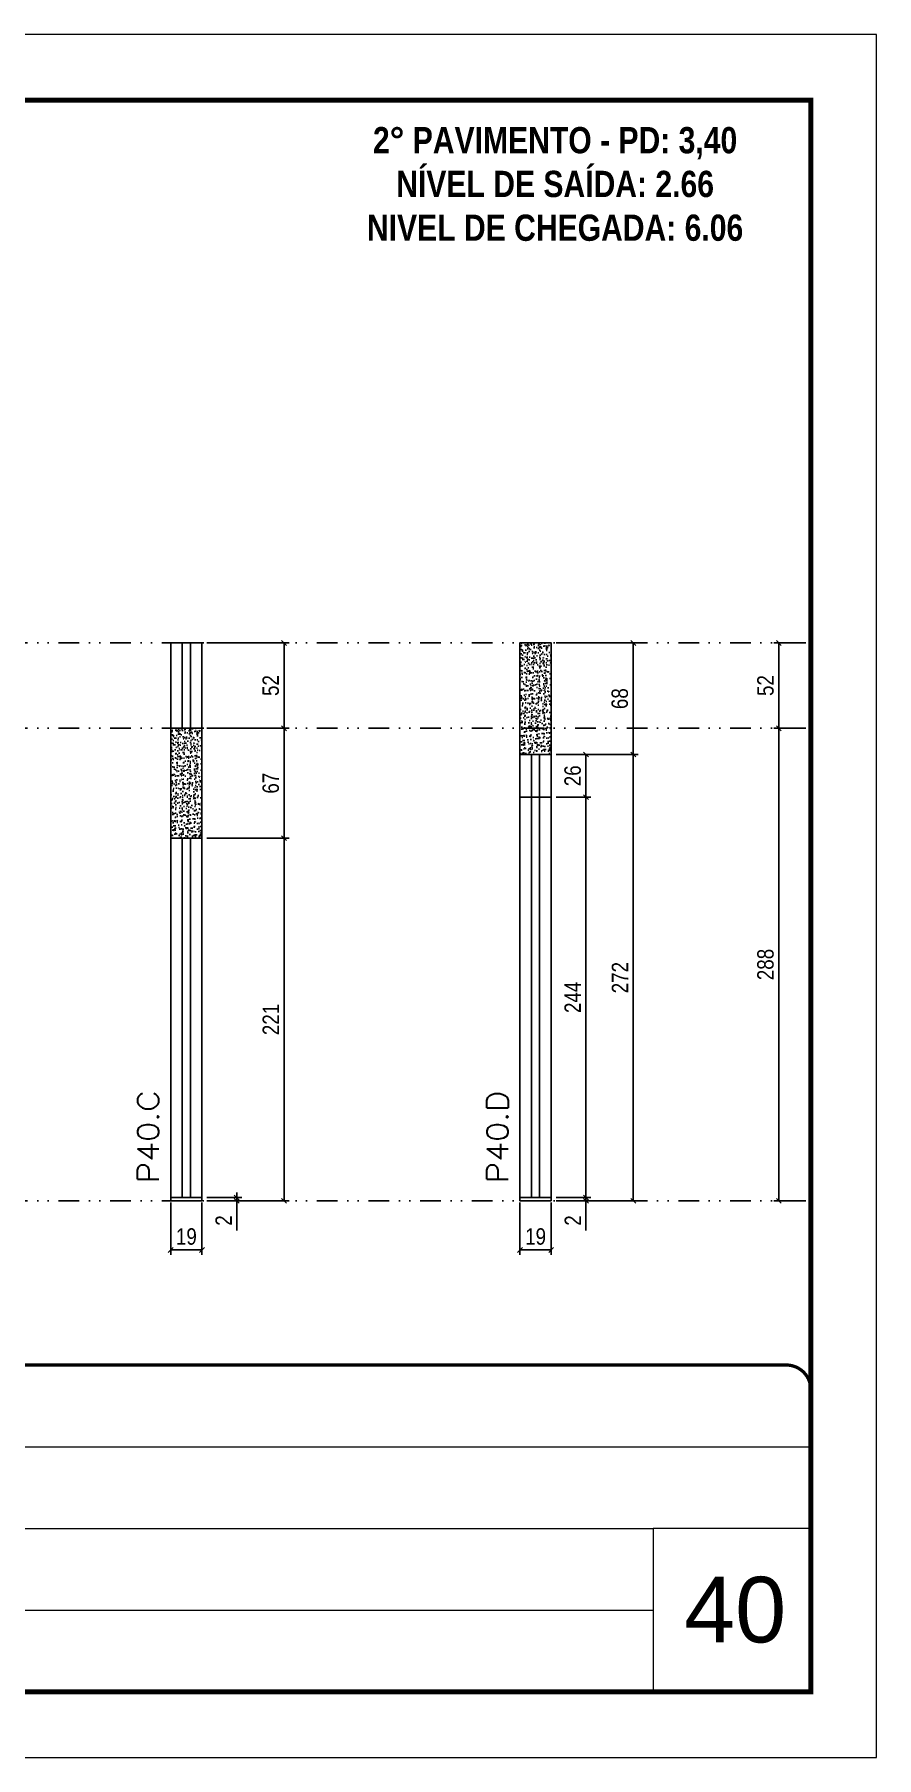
# Model space of a CAD drawing. Extents: x 14400 to 24104, y -21631 to 6985.
# Drawn here: x 20141 to 20653, y -4402 to -3352 of the extents above; entities that cross this region are included whole.
import ezdxf

# ---------------------------------------------------------------- set-up
doc = ezdxf.new("R2010")
doc.units = 0
for name, pattern in [('CONTINUO', [0]), ('DASHED', [0.75, 0.5, -0.25]), ('DIVIDE2', [0.625, 0.25, -0.125, 0, -0.125, 0, -0.125])]:
    doc.linetypes.add(name, pattern=pattern)
for name, color, linetype, lineweight in [('CARIMBO', 255, 'Continuous', 9), ('Folhas', 255, 'Continuous', 9), ('SARRAFO DE PRESSAO', 251, 'DASHED', 9), ('Texto Seção', 7, 'Continuous', 15)]:
    doc.layers.add(name, color=color, linetype=linetype, lineweight=lineweight)
for name, color, linetype in [('COTA', 241, 'Continuous'), ('NOMENCLATURA', 7, 'Continuous'), ('Nível', 160, 'Continuous'), ('Painéis', 200, 'Continuous'), ('SARR_2.2x7', 40, 'Continuous')]:
    doc.layers.add(name, color=color, linetype=linetype)
doc.styles.add('ARIAL', font='arial.ttf')
doc.styles.add('COTA TECNICA', font='techl___.ttf', dxfattribs={"height": 10})
doc.styles.add('COTA TECNICA-50', font='techl___.ttf', dxfattribs={"height": 10})
doc.styles.add('REGUA-120', font='ROMANS.shx', dxfattribs={"height": 15})
doc.styles.add('ROMANC', font='techb___.ttf', dxfattribs={"height": 2.5})
doc.dimstyles.new('COTA PAINEL-50', dxfattribs={"dimtxt": 10, "dimasz": 3, "dimexe": 3, "dimexo": 3, "dimgap": 3, "dimtad": 1, "dimdec": 1, "dimzin": 12, "dimdsep": 46, "dimtxsty": 'COTA TECNICA-50', "dimblk1": 'OBLIQUE', "dimblk2": 'OBLIQUE', "dimsah": 1, "dimcen": 0.9, "dimclrd": 4, "dimclre": 4, "dimclrt": 240, "dimadec": 1, "dimazin": 3, "dimtfac": 1, "dimtdec": 1, "dimtmove": 0, "dimatfit": 3, "dimfxl": 1, "dimtolj": 1, "dimtzin": 12, "dimarcsym": 0})
doc.dimstyles.new('PAINEL', dxfattribs={"dimtxt": 10, "dimasz": 3, "dimexe": 3, "dimexo": 3, "dimgap": 3, "dimtad": 1, "dimdec": 1, "dimzin": 12, "dimdsep": 46, "dimtxsty": 'COTA TECNICA', "dimblk1": 'OBLIQUE', "dimblk2": 'OBLIQUE', "dimsah": 1, "dimcen": 0.9, "dimclrd": 4, "dimclre": 4, "dimclrt": 240, "dimadec": 1, "dimazin": 3, "dimtfac": 1, "dimtdec": 1, "dimtmove": 0, "dimatfit": 3, "dimfxl": 1, "dimtolj": 1, "dimtzin": 12, "dimarcsym": 0})

# ---------------------------------------------------------------- blocks, each defined once
blk = doc.blocks.new('9999999999')
at = {"color": 30, "linetype": 'CONTINUO'}
for p, q in [((98564.6, 34379.6), (99584, 34379.6)), ((98564.6, 34329.8), (99488, 34329.8)), ((99584, 34329.8), (99488, 34329.8)), ((99488, 34329.8), (99488, 34230.2)), ((98564.6, 34280), (99488, 34280))]:
    blk.add_line(p, q, dxfattribs=at)
at = {"color": 30, "linetype": 'CONTINUO', "const_width": 2}
blk.add_lwpolyline([(99584, 34230.2), (99584, 34414.4, 0.414214), (99569, 34429.4), (98229, 34429.4, 0.414214), (98214, 34414.4), (98214, 34245.2, 0.414214), (98229, 34230.2), (99584, 34230.2)], format="xyb", dxfattribs=at)
at = {"layer": 'Folhas'}
blk.add_lwpolyline([(98139, 34190.2), (99624, 34190.2), (99624, 35240.2), (98139, 35240.2)], close=True, dxfattribs=at)
at = {"layer": 'Folhas', "color": 30, "const_width": 3}
blk.add_lwpolyline([(98214, 34230.2), (99584, 34230.2), (99584, 35200.2), (98214, 35200.2)], close=True, dxfattribs=at)
blk = doc.blocks.new('_Oblique')
at = {"color": 0, "linetype": 'ByBlock', "lineweight": -2}
blk.add_line((-0.5, -0.5), (0.5, 0.5), dxfattribs=at)
blk = doc.blocks.new('*D1594')
at = {"layer": 'COTA', "color": 4, "lineweight": -2, "transparency": 16777216}
for p, q in [((20610.5, -3775.2), (20591, -3775.2)), ((20594, -4063.2), (20594, -3775.2)), ((20610.5, -4063.2), (20591, -4063.2))]:
    blk.add_line(p, q, dxfattribs=at)
at = {"layer": 'Defpoints', "color": 0, "transparency": 16777216}
for p in [(20594, -3775.2), (20613.5, -3775.2), (20613.5, -4063.2)]:
    blk.add_point(p, dxfattribs=at)
at = {"layer": 'COTA', "color": 4, "lineweight": -2, "transparency": 16777216, "xscale": 3, "yscale": 3, "zscale": 3}
for p, rotation in [((20594, -3775.2), 90), ((20594, -4063.2), 270)]:
    blk.add_blockref('_Oblique', p, dxfattribs=dict(at, rotation=rotation))
at = {"layer": 'COTA', "color": 240, "transparency": 16777216, "insert": (20585.9, -3919.2), "char_height": 10, "attachment_point": 5, "rotation": 90, "style": 'COTA TECNICA'}
blk.add_mtext('\\A1;288', dxfattribs=at)
blk = doc.blocks.new('*D1572')
at = {"layer": 'COTA', "color": 4, "lineweight": -2, "transparency": 16777216}
for p, q in [((20223.8, -4064.2), (20223.8, -4096.1)), ((20242.8, -4064.2), (20242.8, -4096.1)), ((20223.8, -4093.1), (20242.8, -4093.1))]:
    blk.add_line(p, q, dxfattribs=at)
at = {"layer": 'Defpoints', "color": 0, "transparency": 16777216}
for p in [(20223.8, -4061.2), (20242.8, -4061.2), (20242.8, -4093.1)]:
    blk.add_point(p, dxfattribs=at)
at = {"layer": 'COTA', "color": 4, "lineweight": -2, "transparency": 16777216, "xscale": 3, "yscale": 3, "zscale": 3, "rotation": 180}
blk.add_blockref('_Oblique', (20223.8, -4093.1), dxfattribs=at)
at = {"layer": 'COTA', "color": 4, "lineweight": -2, "transparency": 16777216, "xscale": 3, "yscale": 3, "zscale": 3}
blk.add_blockref('_Oblique', (20242.8, -4093.1), dxfattribs=at)
at = {"layer": 'COTA', "color": 240, "transparency": 16777216, "insert": (20233.3, -4085), "char_height": 10, "attachment_point": 5, "style": 'COTA TECNICA'}
blk.add_mtext('\\A1;19', dxfattribs=at)
blk = doc.blocks.new('*D1573')
at = {"layer": 'COTA', "color": 4, "lineweight": -2, "transparency": 16777216}
for p, q in [((20245.8, -4061.2), (20267, -4061.2)), ((20245.8, -4063.2), (20267, -4063.2)), ((20264, -4061.2), (20264, -4058.2)), ((20264, -4061.2), (20264, -4063.2)), ((20264, -4063.2), (20264, -4081.3))]:
    blk.add_line(p, q, dxfattribs=at)
at = {"layer": 'Defpoints', "color": 0, "transparency": 16777216}
for p in [(20242.8, -4061.2), (20242.8, -4063.2), (20264, -4061.2)]:
    blk.add_point(p, dxfattribs=at)
at = {"layer": 'COTA', "color": 4, "lineweight": -2, "transparency": 16777216, "xscale": 3, "yscale": 3, "zscale": 3}
for p, rotation in [((20264, -4061.2), 270), ((20264, -4063.2), 90)]:
    blk.add_blockref('_Oblique', p, dxfattribs=dict(at, rotation=rotation))
at = {"layer": 'COTA', "color": 240, "transparency": 16777216, "insert": (20256, -4075.2), "char_height": 10, "attachment_point": 5, "rotation": 90, "style": 'COTA TECNICA-50'}
blk.add_mtext('\\A1;2', dxfattribs=at)
blk = doc.blocks.new('*D1574')
at = {"layer": 'COTA', "color": 4, "lineweight": -2, "transparency": 16777216}
for p, q in [((20245.8, -3842.2), (20295.8, -3842.2)), ((20292.8, -4063.2), (20292.8, -3842.2)), ((20245.8, -4063.2), (20295.8, -4063.2))]:
    blk.add_line(p, q, dxfattribs=at)
at = {"layer": 'Defpoints', "color": 0, "transparency": 16777216}
for p in [(20242.8, -3842.2), (20292.8, -3842.2), (20242.8, -4063.2)]:
    blk.add_point(p, dxfattribs=at)
at = {"layer": 'COTA', "color": 4, "lineweight": -2, "transparency": 16777216, "xscale": 3, "yscale": 3, "zscale": 3}
for p, rotation in [((20292.8, -3842.2), 90), ((20292.8, -4063.2), 270)]:
    blk.add_blockref('_Oblique', p, dxfattribs=dict(at, rotation=rotation))
at = {"layer": 'COTA', "color": 240, "transparency": 16777216, "insert": (20284.7, -3952.7), "char_height": 10, "attachment_point": 5, "rotation": 90, "style": 'COTA TECNICA-50'}
blk.add_mtext('\\A1;221', dxfattribs=at)
blk = doc.blocks.new('*D1599')
at = {"layer": 'COTA', "color": 4, "lineweight": -2, "transparency": 16777216}
for p, q in [((20245.8, -3775.2), (20295.8, -3775.2)), ((20292.8, -3842.2), (20292.8, -3775.2)), ((20245.8, -3842.2), (20295.8, -3842.2))]:
    blk.add_line(p, q, dxfattribs=at)
at = {"layer": 'Defpoints', "color": 0, "transparency": 16777216}
for p in [(20242.8, -3775.2), (20292.8, -3775.2), (20242.8, -3842.2)]:
    blk.add_point(p, dxfattribs=at)
at = {"layer": 'COTA', "color": 4, "lineweight": -2, "transparency": 16777216, "xscale": 3, "yscale": 3, "zscale": 3}
for p, rotation in [((20292.8, -3775.2), 90), ((20292.8, -3842.2), 270)]:
    blk.add_blockref('_Oblique', p, dxfattribs=dict(at, rotation=rotation))
at = {"layer": 'COTA', "color": 240, "transparency": 16777216, "insert": (20284.7, -3808.7), "char_height": 10, "attachment_point": 5, "rotation": 90, "style": 'COTA TECNICA'}
blk.add_mtext('\\A1;67', dxfattribs=at)
blk = doc.blocks.new('*D1600')
at = {"layer": 'COTA', "color": 4, "lineweight": -2, "transparency": 16777216}
for p, q in [((20245.8, -3723.2), (20295.8, -3723.2)), ((20292.8, -3775.2), (20292.8, -3723.2)), ((20245.8, -3775.2), (20295.8, -3775.2))]:
    blk.add_line(p, q, dxfattribs=at)
at = {"layer": 'Defpoints', "color": 0, "transparency": 16777216}
for p in [(20242.8, -3723.2), (20292.8, -3723.2), (20242.8, -3775.2)]:
    blk.add_point(p, dxfattribs=at)
at = {"layer": 'COTA', "color": 4, "lineweight": -2, "transparency": 16777216, "xscale": 3, "yscale": 3, "zscale": 3}
for p, rotation in [((20292.8, -3723.2), 90), ((20292.8, -3775.2), 270)]:
    blk.add_blockref('_Oblique', p, dxfattribs=dict(at, rotation=rotation))
at = {"layer": 'COTA', "color": 240, "transparency": 16777216, "insert": (20284.7, -3749.2), "char_height": 10, "attachment_point": 5, "rotation": 90, "style": 'COTA TECNICA'}
blk.add_mtext('\\A1;52', dxfattribs=at)
blk = doc.blocks.new('*D2110')
at = {"layer": 'COTA', "color": 4, "lineweight": -2, "transparency": 16777216}
for p, q in [((20610.5, -3723.2), (20591, -3723.2)), ((20594, -3775.2), (20594, -3723.2)), ((20610.5, -3775.2), (20591, -3775.2))]:
    blk.add_line(p, q, dxfattribs=at)
at = {"layer": 'Defpoints', "color": 0, "transparency": 16777216}
for p in [(20594, -3723.2), (20613.5, -3723.2), (20613.5, -3775.2)]:
    blk.add_point(p, dxfattribs=at)
at = {"layer": 'COTA', "color": 4, "lineweight": -2, "transparency": 16777216, "xscale": 3, "yscale": 3, "zscale": 3}
for p, rotation in [((20594, -3723.2), 90), ((20594, -3775.2), 270)]:
    blk.add_blockref('_Oblique', p, dxfattribs=dict(at, rotation=rotation))
at = {"layer": 'COTA', "color": 240, "transparency": 16777216, "insert": (20585.9, -3749.2), "char_height": 10, "attachment_point": 5, "rotation": 90, "style": 'COTA TECNICA'}
blk.add_mtext('\\A1;52', dxfattribs=at)
blk = doc.blocks.new('*D2123')
at = {"layer": 'COTA', "color": 4, "lineweight": -2, "transparency": 16777216}
for p, q in [((20436.4, -4064.2), (20436.4, -4096.1)), ((20455.4, -4064.2), (20455.4, -4096.1)), ((20436.4, -4093.1), (20455.4, -4093.1))]:
    blk.add_line(p, q, dxfattribs=at)
at = {"layer": 'Defpoints', "color": 0, "transparency": 16777216}
for p in [(20436.4, -4061.2), (20455.4, -4061.2), (20455.4, -4093.1)]:
    blk.add_point(p, dxfattribs=at)
at = {"layer": 'COTA', "color": 4, "lineweight": -2, "transparency": 16777216, "xscale": 3, "yscale": 3, "zscale": 3, "rotation": 180}
blk.add_blockref('_Oblique', (20436.4, -4093.1), dxfattribs=at)
at = {"layer": 'COTA', "color": 4, "lineweight": -2, "transparency": 16777216, "xscale": 3, "yscale": 3, "zscale": 3}
blk.add_blockref('_Oblique', (20455.4, -4093.1), dxfattribs=at)
at = {"layer": 'COTA', "color": 240, "transparency": 16777216, "insert": (20445.9, -4085), "char_height": 10, "attachment_point": 5, "style": 'COTA TECNICA'}
blk.add_mtext('\\A1;19', dxfattribs=at)
blk = doc.blocks.new('*D2124')
at = {"layer": 'COTA', "color": 4, "lineweight": -2, "transparency": 16777216}
for p, q in [((20458.4, -4061.2), (20479.6, -4061.2)), ((20458.4, -4063.2), (20479.6, -4063.2)), ((20476.6, -4061.2), (20476.6, -4058.2)), ((20476.6, -4061.2), (20476.6, -4063.2)), ((20476.6, -4063.2), (20476.6, -4081.3))]:
    blk.add_line(p, q, dxfattribs=at)
at = {"layer": 'Defpoints', "color": 0, "transparency": 16777216}
for p in [(20455.4, -4061.2), (20455.4, -4063.2), (20476.6, -4061.2)]:
    blk.add_point(p, dxfattribs=at)
at = {"layer": 'COTA', "color": 4, "lineweight": -2, "transparency": 16777216, "xscale": 3, "yscale": 3, "zscale": 3}
for p, rotation in [((20476.6, -4061.2), 270), ((20476.6, -4063.2), 90)]:
    blk.add_blockref('_Oblique', p, dxfattribs=dict(at, rotation=rotation))
at = {"layer": 'COTA', "color": 240, "transparency": 16777216, "insert": (20468.6, -4075.2), "char_height": 10, "attachment_point": 5, "rotation": 90, "style": 'COTA TECNICA-50'}
blk.add_mtext('\\A1;2', dxfattribs=at)
blk = doc.blocks.new('*D2125')
at = {"layer": 'COTA', "color": 4, "lineweight": -2, "transparency": 16777216}
for p, q in [((20458.4, -3791.2), (20508.4, -3791.2)), ((20505.4, -4063.2), (20505.4, -3791.2)), ((20458.4, -4063.2), (20508.4, -4063.2))]:
    blk.add_line(p, q, dxfattribs=at)
at = {"layer": 'Defpoints', "color": 0, "transparency": 16777216}
for p in [(20455.4, -3791.2), (20505.4, -3791.2), (20455.4, -4063.2)]:
    blk.add_point(p, dxfattribs=at)
at = {"layer": 'COTA', "color": 4, "lineweight": -2, "transparency": 16777216, "xscale": 3, "yscale": 3, "zscale": 3}
for p, rotation in [((20505.4, -3791.2), 90), ((20505.4, -4063.2), 270)]:
    blk.add_blockref('_Oblique', p, dxfattribs=dict(at, rotation=rotation))
at = {"layer": 'COTA', "color": 240, "transparency": 16777216, "insert": (20497.3, -3927.2), "char_height": 10, "attachment_point": 5, "rotation": 90, "style": 'COTA TECNICA-50'}
blk.add_mtext('\\A1;272', dxfattribs=at)
blk = doc.blocks.new('*D2126')
at = {"layer": 'COTA', "color": 4, "lineweight": -2, "transparency": 16777216}
for p, q in [((20458.4, -3723.2), (20508.4, -3723.2)), ((20505.4, -3791.2), (20505.4, -3723.2)), ((20458.4, -3791.2), (20508.4, -3791.2))]:
    blk.add_line(p, q, dxfattribs=at)
at = {"layer": 'Defpoints', "color": 0, "transparency": 16777216}
for p in [(20455.4, -3723.2), (20505.4, -3723.2), (20455.4, -3791.2)]:
    blk.add_point(p, dxfattribs=at)
at = {"layer": 'COTA', "color": 4, "lineweight": -2, "transparency": 16777216, "xscale": 3, "yscale": 3, "zscale": 3}
for p, rotation in [((20505.4, -3723.2), 90), ((20505.4, -3791.2), 270)]:
    blk.add_blockref('_Oblique', p, dxfattribs=dict(at, rotation=rotation))
at = {"layer": 'COTA', "color": 240, "transparency": 16777216, "insert": (20497.2, -3757.2), "char_height": 10, "attachment_point": 5, "rotation": 90, "style": 'COTA TECNICA'}
blk.add_mtext('\\A1;68', dxfattribs=at)
blk = doc.blocks.new('*D2127')
at = {"layer": 'COTA', "color": 4, "lineweight": -2, "transparency": 16777216}
for p, q in [((20458.4, -3817.2), (20479.6, -3817.2)), ((20476.6, -4061.2), (20476.6, -3817.2)), ((20458.4, -4061.2), (20479.6, -4061.2))]:
    blk.add_line(p, q, dxfattribs=at)
at = {"layer": 'Defpoints', "color": 0, "transparency": 16777216}
for p in [(20455.4, -3817.2), (20476.6, -3817.2), (20455.4, -4061.2)]:
    blk.add_point(p, dxfattribs=at)
at = {"layer": 'COTA', "color": 4, "lineweight": -2, "transparency": 16777216, "xscale": 3, "yscale": 3, "zscale": 3}
for p, rotation in [((20476.6, -3817.2), 90), ((20476.6, -4061.2), 270)]:
    blk.add_blockref('_Oblique', p, dxfattribs=dict(at, rotation=rotation))
at = {"layer": 'COTA', "color": 240, "transparency": 16777216, "insert": (20468.5, -3939.2), "char_height": 10, "attachment_point": 5, "rotation": 90, "style": 'COTA TECNICA'}
blk.add_mtext('\\A1;244', dxfattribs=at)
blk = doc.blocks.new('*D2128')
at = {"layer": 'COTA', "color": 4, "lineweight": -2, "transparency": 16777216}
for p, q in [((20458.4, -3791.2), (20479.6, -3791.2)), ((20476.6, -3817.2), (20476.6, -3791.2)), ((20458.4, -3817.2), (20479.6, -3817.2))]:
    blk.add_line(p, q, dxfattribs=at)
at = {"layer": 'Defpoints', "color": 0, "transparency": 16777216}
for p in [(20455.4, -3791.2), (20476.6, -3791.2), (20455.4, -3817.2)]:
    blk.add_point(p, dxfattribs=at)
at = {"layer": 'COTA', "color": 4, "lineweight": -2, "transparency": 16777216, "xscale": 3, "yscale": 3, "zscale": 3}
for p, rotation in [((20476.6, -3791.2), 90), ((20476.6, -3817.2), 270)]:
    blk.add_blockref('_Oblique', p, dxfattribs=dict(at, rotation=rotation))
at = {"layer": 'COTA', "color": 240, "transparency": 16777216, "insert": (20468.5, -3804.2), "char_height": 10, "attachment_point": 5, "rotation": 90, "style": 'COTA TECNICA'}
blk.add_mtext('\\A1;26', dxfattribs=at)

msp = doc.modelspace()

# ---------------------------------------------------------------- hatches: boundary and pattern name
at = {"layer": 'COTA'}
h = msp.add_hatch(dxfattribs=at)
h.set_pattern_fill('AR-CONC', color=256, scale=0.03)
h.set_pattern_definition([(50, (1693.324, -8016.0258), (5.4655401, -0.4781726), [0.5715, -6.2865]), (355, (1693.324, -8016.026), (-1.0573026, 5.7317054), [0.4572, -5.0292175]), (100.451445, (1693.779, -8016.0656), (4.4082374, 5.2535326), [0.4857003, -5.3427073]), (46.1842, (1693.324, -8014.502), (8.1323712, -1.2612698), [0.85725, -9.42975]), (96.635558, (1694.0015, -8014.607), (7.122124, 7.4227837), [0.7285507, -8.0140682]), (351.18415, (1693.324, -8014.502), (7.122124, 7.4227837), [0.685799, -7.543792]), (21, (1694.086, -8014.8828), (4.5484317, -3.0679559), [0.5715, -6.2865]), (326, (1694.086, -8014.883), (1.8540609, 5.525639), [0.4572, -5.0292]), (71.451445, (1694.465, -8015.1384), (6.4024926, 2.457683), [0.4857003, -5.3426981]), (37.5, (1693.3238, -8016.0258), (0.0926581, 2.53665117), [0, -4.96824, 0, -5.1054, 0, -5.04825]), (7.5, (1693.3238, -8016.0258), (2.00458988, 3.00541724), [0, -2.91084, 0, -4.85394, 0, -1.92405]), (327.5, (1691.6245, -8016.0258), (4.06771786, -0.17186232), [0, -1.905, 0, -5.9436, 0, -7.8867]), (317.5, (1690.8625, -8016.0258), (4.44387544, 0.7627947), [0, -2.4765, 0, -3.94716, 0, -5.6007])])
h.paths.add_polyline_path([(20455.38, -3723.17), (20436.38, -3723.17), (20436.38, -3791.17), (20455.38, -3791.17)])
h = msp.add_hatch(dxfattribs=at)
h.set_pattern_fill('AR-CONC', color=256, scale=0.03)
h.set_pattern_definition([(50, (1480.7466, -8068.0258), (5.4655401, -0.4781726), [0.5715, -6.2865]), (355, (1480.7466, -8068.026), (-1.0573026, 5.7317054), [0.4572, -5.0292175]), (100.451445, (1481.202, -8068.0656), (4.4082374, 5.2535326), [0.4857003, -5.3427073]), (46.1842, (1480.7466, -8066.502), (8.1323712, -1.2612698), [0.85725, -9.42975]), (96.635558, (1481.424, -8066.607), (7.122124, 7.4227837), [0.7285507, -8.0140682]), (351.18415, (1480.747, -8066.502), (7.122124, 7.4227837), [0.685799, -7.543792]), (21, (1481.5086, -8066.8828), (4.5484317, -3.0679559), [0.5715, -6.2865]), (326, (1481.5086, -8066.883), (1.8540609, 5.525639), [0.4572, -5.0292]), (71.451445, (1481.8876, -8067.1384), (6.4024926, 2.457683), [0.4857003, -5.3426981]), (37.5, (1480.7466, -8068.0258), (0.0926581, 2.53665117), [0, -4.96824, 0, -5.1054, 0, -5.04825]), (7.5, (1480.7466, -8068.0258), (2.00458988, 3.00541724), [0, -2.91084, 0, -4.85394, 0, -1.92405]), (327.5, (1479.0473, -8068.0258), (4.06771786, -0.17186232), [0, -1.905, 0, -5.9436, 0, -7.8867]), (317.5, (1478.2853, -8068.0258), (4.44387544, 0.7627947), [0, -2.4765, 0, -3.94716, 0, -5.6007])])
h.paths.add_polyline_path([(20242.8, -3775.17), (20223.8, -3775.17), (20223.8, -3842.17), (20242.8, -3842.17)])

# ---------------------------------------------------------------- linework, layer by layer
for points in [[(20436.38, -3791.17), (20455.38, -3791.17), (20455.38, -3723.17), (20436.38, -3723.17)], [(20223.8, -3842.17), (20242.8, -3842.17), (20242.8, -3775.17), (20223.8, -3775.17)]]:
    msp.add_lwpolyline(points, close=True, dxfattribs=at)
at = {"layer": 'Nível', "color": 4, "linetype": 'DIVIDE2', "ltscale": 50}
for p, q in [((19243.47, -3723.17), (20613.47, -3723.17)), ((19243.47, -3775.17), (20613.47, -3775.17)), ((19243.47, -4063.17), (20613.47, -4063.17)), ((19243.47, -4063.17), (20613.47, -4063.17))]:
    msp.add_line(p, q, dxfattribs=at)
at = {"layer": 'Painéis'}
for p, q in [((20436.38, -3791.17), (20436.38, -4061.17)), ((20436.38, -3791.17), (20455.38, -3791.17)), ((20455.38, -3791.17), (20455.38, -4061.17)), ((20436.38, -3817.17), (20455.38, -3817.17)), ((20223.8, -3842.17), (20223.8, -4061.17)), ((20223.8, -3842.17), (20242.8, -3842.17)), ((20242.8, -3842.17), (20242.8, -4061.17)), ((20223.8, -4061.17), (20242.8, -4061.17)), ((20223.8, -4063.17), (20223.8, -4061.17)), ((20242.8, -4063.17), (20223.8, -4063.17)), ((20242.8, -4061.17), (20242.8, -4063.17)), ((20436.38, -4061.17), (20455.38, -4061.17)), ((20436.38, -4063.17), (20436.38, -4061.17)), ((20455.38, -4063.17), (20436.38, -4063.17)), ((20455.38, -4061.17), (20455.38, -4063.17))]:
    msp.add_line(p, q, dxfattribs=at)
msp.add_lwpolyline([(20223.8, -3775.17), (20242.8, -3775.17), (20242.8, -3723.17), (20223.8, -3723.17)], close=True, dxfattribs=at)
at = {"layer": 'SARR_2.2x7'}
for p, q in [((20230.8, -3775.17), (20230.8, -3723.17)), ((20235.8, -3775.17), (20235.8, -3723.17)), ((20443.38, -3791.17), (20443.38, -4061.17)), ((20448.38, -3791.17), (20448.38, -4061.17)), ((20230.8, -3842.17), (20230.8, -4061.17)), ((20235.8, -3842.17), (20235.8, -4061.17))]:
    msp.add_line(p, q, dxfattribs=at)

# ---------------------------------------------------------------- block references
at = {"layer": 'SARRAFO DE PRESSAO', "color": 6, "linetype": 'ByBlock'}
msp.add_blockref('9999999999', (-78970.51, -38592.65), dxfattribs=at)

# ---------------------------------------------------------------- texts
at = {"layer": 'CARIMBO', "style": 'ARIAL'}
msp.add_text('40', height=40, dxfattribs=at).set_placement((20536.33, -4332.3))
at = {"layer": 'NOMENCLATURA', "color": 2, "insert": (20457.79, -3408.86), "char_height": 16, "attachment_point": 2, "style": 'ROMANC'}
msp.add_mtext_dynamic_manual_height_columns('2° PAVIMENTO - PD: 3,40\\PNÍVEL DE SAÍDA: 2.66\\PNIVEL DE CHEGADA: 6.06', width=432.3511, gutter_width=1, heights=[0], dxfattribs=at)
at = {"layer": 'Texto Seção', "style": 'REGUA-120', "width": 1.1}
for s, p in [('P40.C', (20216.55, -4052.4)), ('P40.D', (20429.13, -4052.4))]:
    msp.add_text(s, height=13, rotation=90, dxfattribs=at).set_placement(p)

# ---------------------------------------------------------------- dimensions: what is measured, and where the dimension line sits
at = {"layer": 'COTA'}
for base, p1, p2, dimstyle, picture, middle in [((20292.79, -3723.17), (20242.8, -3775.17), (20242.8, -3723.17), 'PAINEL', '*D1600', (20284.68, -3749.17)), ((20505.37, -3723.17), (20455.38, -3791.17), (20455.38, -3723.17), 'PAINEL', '*D2126', (20497.24, -3757.17)), ((20594.01, -3723.17), (20613.47, -3775.17), (20613.47, -3723.17), 'PAINEL', '*D2110', (20585.9, -3749.17)), ((20292.79, -3775.17), (20242.8, -3842.17), (20242.8, -3775.17), 'PAINEL', '*D1599', (20284.69, -3808.67)), ((20594.01, -3775.17), (20613.47, -4063.17), (20613.47, -3775.17), 'PAINEL', '*D1594', (20585.92, -3919.17)), ((20505.37, -3791.17), (20455.38, -4063.17), (20455.38, -3791.17), 'COTA PAINEL-50', '*D2125', (20497.29, -3927.17)), ((20476.57, -3817.17), (20455.38, -4061.17), (20455.38, -3817.17), 'PAINEL', '*D2127', (20468.5, -3939.17)), ((20292.79, -3842.17), (20242.8, -4063.17), (20242.8, -3842.17), 'COTA PAINEL-50', '*D1574', (20284.73, -3952.67))]:
    dim = msp.add_linear_dim(base=base, p1=p1, p2=p2, angle=90, dimstyle=dimstyle, dxfattribs=at)
    dim.commit()
    dim.dimension.update_dxf_attribs({"geometry": picture, "text_midpoint": middle})
dim = msp.add_linear_dim(base=(20476.57, -3791.17), p1=(20455.38, -3817.17), p2=(20455.38, -3791.17), angle=90, dimstyle='PAINEL', override={"dimtmove": 1}, dxfattribs=at)
dim.commit()
dim.dimension.update_dxf_attribs({"geometry": '*D2128', "text_midpoint": (20468.47, -3804.17)})
for base, p1, p2, picture, middle in [((20242.8, -4093.06), (20223.8, -4061.17), (20242.8, -4061.17), '*D1572', (20233.3, -4084.97)), ((20455.38, -4093.06), (20436.38, -4061.17), (20455.38, -4061.17), '*D2123', (20445.88, -4084.97))]:
    dim = msp.add_linear_dim(base=base, p1=p1, p2=p2, dimstyle='PAINEL', override={"dimarcsym": 2}, dxfattribs=at)
    dim.commit()
    dim.dimension.update_dxf_attribs({"geometry": picture, "text_midpoint": middle})
for base, p1, p2, picture, middle in [((20263.99, -4061.17), (20242.8, -4063.17), (20242.8, -4061.17), '*D1573', (20263.99, -4075.22)), ((20476.57, -4061.17), (20455.38, -4063.17), (20455.38, -4061.17), '*D2124', (20476.57, -4075.22))]:
    dim = msp.add_linear_dim(base=base, p1=p1, p2=p2, angle=90, dimstyle='COTA PAINEL-50', dxfattribs=at)
    dim.commit()
    dim.dimension.update_dxf_attribs({"geometry": picture, "text_midpoint": middle, "dimtype": 160})

doc.saveas('drawing.dxf')
